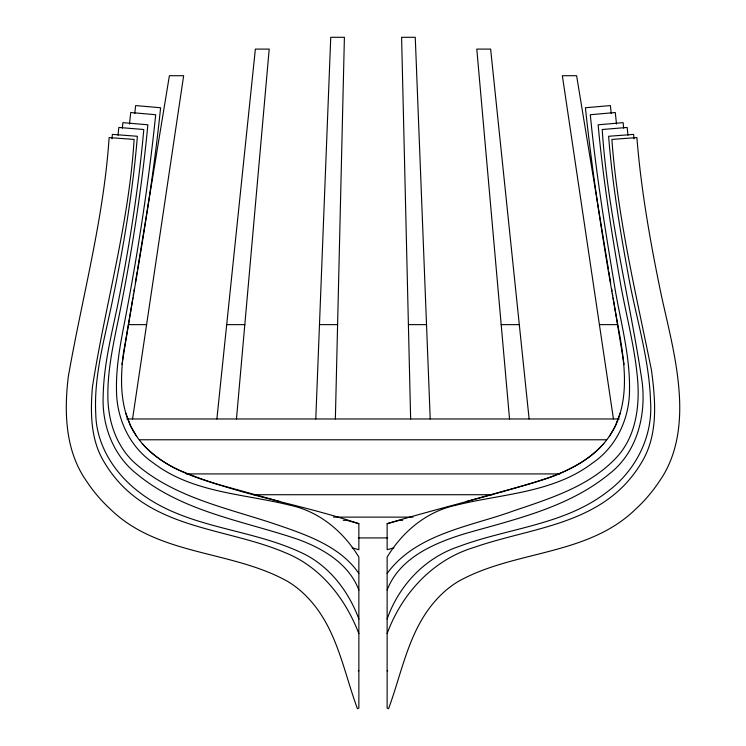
<?xml version="1.0" encoding="UTF-8"?>
<svg xmlns="http://www.w3.org/2000/svg" width="746" height="746" viewBox="0 0 746 746"><rect width="100%" height="100%" fill="white"/><g stroke="black" fill="none" stroke-linecap="round" stroke-linejoin="round"><path stroke-width="1.12" d="M335.364 418.972L344.4 37.3L330.739 37.3L315.782 418.972M111.984 138.812L112.385 134.383L137.385 136.276C132.657 193.801 122.885 250.787 111.079 307.249C103.638 342.265 93.828 377.635 95.758 413.797C96.29 445.138 114.548 473.328 138.896 491.95C185.362 528.075 247.42 527.916 299.435 551.798C328.063 564.237 348.214 590.226 358.863 618.966M236.463 418.972L269.203 49.096L255.365 49.096L216.881 418.972M118.036 135.287L118.81 127.454L143.791 129.506C138.514 188.607 129.189 247.29 117.598 305.459C111.341 335.402 103.713 365.419 103.172 396.173C101.913 425.742 113.448 455.862 137.189 474.279C182.658 511.719 242.515 520.699 296.749 538.938C322.309 548.012 348.708 563.398 358.863 589.983M122.344 128.163L122.885 122.652L147.867 124.796C141.731 189.148 131.734 253.118 118.968 316.481C113.718 342.218 107.825 368.114 107.853 394.531C107.657 419.951 115.91 446.285 135.38 463.518C175.478 498.552 230.188 508.567 279.06 525.426C308.285 535.516 340.549 546.818 358.863 573.441M129.487 124.022L130.727 112.515L155.7 114.735C148.379 185.484 137.404 255.859 123.911 325.676C119.78 346.946 116.003 368.468 116.497 390.214C116.544 418.683 129.627 446.938 153.527 463.07C192.757 492.957 243.886 493.74 289.877 505.191C319.437 511.448 343.477 531.656 358.863 557.094L358.863 708.131L357.427 708.7C343.822 671.848 337.295 630.519 310.187 600.306A97.614 97.614 0 0 0 288.189 581.712C232.006 549.961 158.59 556.32 110.249 509.042A150.711 150.711 0 0 1 86.517 481.133C65.163 450.854 63.979 411.923 68.343 376.45C82.256 296.927 103.778 218.485 109.112 137.581L134.121 139.427C128.955 223.38 105.289 304.517 92.401 387.221C90.341 412.473 90.462 439.73 104.151 462.035A125.356 125.356 0 0 0 122.008 485.525C165.164 529.595 231.307 529.641 285.149 552.655C320.649 566.736 345.529 598.73 358.863 633.615M134.756 113.513L135.613 105.578L160.595 107.741C152.203 190.211 137.46 271.852 123.398 353.473C120.591 376.189 120.013 400.098 128.76 421.676C137.059 442.714 155.112 458.109 174.816 468.208C233.433 494.421 298.269 503.196 358.863 523.683L358.863 549.727L352.149 547.853M132.555 418.972L183.647 75.71L169.389 75.71L137.562 269.362M121.934 364.496L132.863 297.99M133.236 295.705L133.609 293.42M133.991 291.136L134.364 288.842M135.306 283.116L137.189 271.656M393.851 547.853L387.137 549.727L387.137 523.683C441.408 507.429 496.761 494.729 550.613 477.114C561.234 473.188 571.539 468.423 581.209 462.511C596.819 452.757 610.359 438.984 617.24 421.676C627.908 395.138 624.812 365.689 620.271 338.18C606.134 261.79 593.592 185.017 585.405 107.741L610.387 105.578L611.244 113.513M620.196 413.265L615.17 426.33L609.268 436.569M387.137 618.966C398.84 585.647 424.782 557.868 458.603 546.613C507.84 528.037 564.218 525.165 607.104 491.95C635.461 471.08 653.123 436.83 650.531 401.329C649.244 357.53 635.294 315.493 627.862 272.579C619.544 227.446 612.242 182.061 608.615 136.276L633.615 134.383L634.016 138.812M387.137 633.615C401.674 593.723 432.904 559.621 474.288 547.35C524.839 529.613 584.556 525.883 623.992 485.525A125.356 125.356 0 0 0 641.849 462.035C658.401 434.517 655.529 400.686 651.472 370.212C636.002 293.738 617.604 217.487 611.879 139.427L636.888 137.581C641.112 190.528 650.465 242.907 661.236 294.866C668.332 327.27 676.948 359.581 679.196 392.816C681.368 423.29 677.489 455.564 659.483 481.133A150.711 150.711 0 0 1 635.751 509.042C587.4 556.32 513.994 549.97 457.811 581.712A97.614 97.614 0 0 0 435.813 600.306C408.705 630.519 402.178 671.848 388.573 708.7L387.137 708.131L387.137 557.094C402.523 531.656 426.563 511.448 456.123 505.191C502.114 493.74 553.243 492.957 592.473 463.07C616.373 446.938 629.456 418.683 629.503 390.214C630.146 356.597 621.148 323.839 615.394 290.987C605.687 232.435 596.026 173.827 590.3 114.735L615.273 112.515L616.513 124.022M387.137 589.983C399.716 557.486 434.806 542.771 465.793 533.418C515.262 519.253 567.986 507.578 608.811 474.279C636.804 453.027 646.157 416.193 642.231 382.567C629.745 298.13 607.785 215.025 602.208 129.506L627.19 127.454L627.964 135.287M387.137 573.441C416.259 533.502 470.512 526.601 513.677 510.842C550.408 498.384 590.245 486.14 617.25 456.645C635.573 436.382 639.592 407.642 637.746 381.337C635.144 348.168 626.258 315.94 620.458 283.256C611.254 230.71 602.973 177.949 598.133 124.796L623.115 122.652L623.656 128.163M603.822 443.6C583.745 466.082 554.502 476.871 526.228 484.891L466.269 501.498M358.276 670.999L358.863 670.673M387.137 523.683L399.222 520.326L402.691 520.326M128.48 324.641L146.598 324.641M226.691 324.641L244.809 324.641M319.484 324.641L337.593 324.641M408.407 324.641L426.516 324.641M501.191 324.641L519.309 324.641M599.402 324.641L617.52 324.641M126.801 418.972L619.199 418.972M139.353 439.776L606.647 439.776M186.136 473.915L559.864 473.915M241.545 491.521L243.858 491.521M502.142 491.521L504.455 491.521M253.836 494.719L492.164 494.719M333.471 517.118L413.014 517.118M343.309 520.326L346.778 520.326L358.863 523.683M358.322 537.922L387.678 537.922M279.731 501.498L219.772 484.891C191.498 476.871 162.255 466.082 142.178 443.6M387.137 670.673L387.724 670.999M136.732 436.569L130.83 426.33L125.804 413.265M608.438 269.362L576.611 75.71L562.353 75.71L613.445 418.972M608.811 271.656L610.694 283.116M611.636 288.842L612.009 291.136M612.391 293.42L612.764 295.705M613.137 297.99L624.066 364.496M529.119 418.972L490.635 49.096L476.797 49.096L509.537 418.972M430.218 418.972L415.261 37.3L401.6 37.3L410.636 418.972"/></g></svg>
